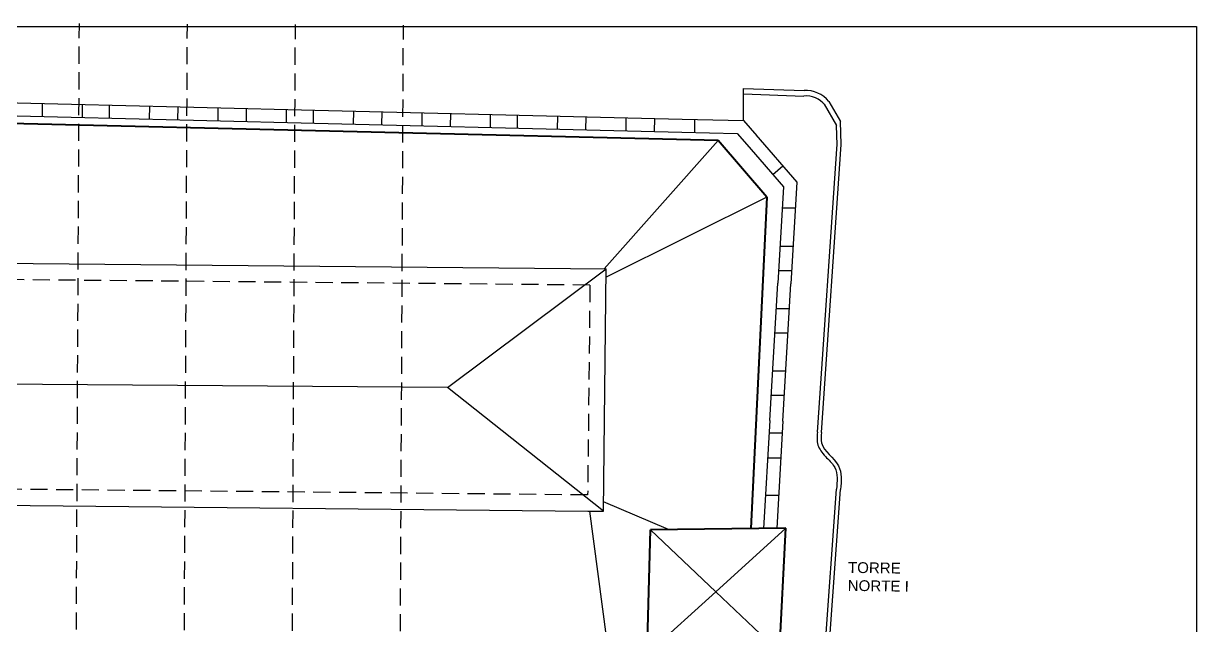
# Model space of a CAD drawing. Header units: millimetres. Extents: x -4997 to -4876, y -8737 to -8661.
# Drawn here: x -4922.08 to -4878.63, y -8692.76 to -8670.47 of the extents above; entities that cross this region are included whole.
import ezdxf

# ---------------------------------------------------------------- set-up
doc = ezdxf.new("R2010")
doc.units = ezdxf.units.MM
doc.header["$LTSCALE"] = 0.1
doc.linetypes.add('HIDDEN', pattern=[9.525, 6.35, -3.175])
doc.layers.add('coberturas', color=7, linetype='Continuous', lineweight=40)
for name, color, linetype in [('imagem', 7, 'Continuous'), ('layout cobertura', 251, 'Continuous'), ('projeções', 251, 'HIDDEN'), ('textos', 2, 'Continuous'), ('visto', 9, 'Continuous')]:
    doc.layers.add(name, color=color, linetype=linetype)
doc.styles.get("Standard").update_dxf_attribs({"font": 'arial.ttf'})
picture_1 = doc.add_image_def('image1.jpg', size_in_pixel=(1920, 1080))

msp = doc.modelspace()

# ---------------------------------------------------------------- linework, layer by layer
at = {"layer": 'coberturas'}
for p, q in [((-4896.352, -8674.799), (-4972.12, -8672.995)), ((-4894.546, -8676.904), (-4896.352, -8674.799)), ((-4894.546, -8676.904), (-4895.135, -8689.176)), ((-4898.978, -8693.814), (-4898.861, -8689.221)), ((-4893.841, -8689.16), (-4898.861, -8689.221)), ((-4894.074, -8693.753), (-4893.841, -8689.16))]:
    msp.add_line(p, q, dxfattribs=at)
at = {"layer": 'layout cobertura', "linetype": 'HIDDEN'}
for p, q in [((-4920.331, -8736.73), (-4920.005, -8670.47)), ((-4916.331, -8736.75), (-4916.005, -8670.49)), ((-4912.331, -8736.769), (-4912.005, -8670.509)), ((-4908.331, -8736.789), (-4908.005, -8670.529))]:
    msp.add_line(p, q, dxfattribs=at)
at = {"layer": 'projeções'}
for p, q in [((-4901.098, -8680.157), (-4968.052, -8679.533)), ((-4901.098, -8680.157), (-4901.183, -8687.929)), ((-4901.183, -8687.929), (-4968.137, -8687.265))]:
    msp.add_line(p, q, dxfattribs=at)
at = {"layer": 'visto'}
for p, q in [((-4895.414, -8672.879), (-4893.169, -8672.957)), ((-4895.414, -8673.079), (-4893.176, -8673.156)), ((-4892.419, -8673.464), (-4891.965, -8674.245)), ((-4892.247, -8673.364), (-4891.818, -8674.099)), ((-4891.948, -8674.959), (-4891.965, -8674.245)), ((-4891.798, -8674.955), (-4891.818, -8674.099)), ((-4891.798, -8674.955), (-4891.818, -8674.099)), ((-4892.676, -8685.604), (-4891.948, -8674.945)), ((-4892.527, -8685.616), (-4891.798, -8674.955)), ((-4892.527, -8685.616), (-4891.798, -8674.955)), ((-4892.408, -8693.887), (-4891.967, -8687.714)), ((-4892.262, -8693.947), (-4891.817, -8687.727))]:
    msp.add_line(p, q, dxfattribs=at).dxf.unprotected_set("ltscale", 0)
for p, q in [((-4895.414, -8674.064), (-4895.414, -8672.879)), ((-4895.414, -8673.079), (-4895.414, -8672.879)), ((-4922.8, -8673.399), (-4920.299, -8673.46)), ((-4921.378, -8673.433), (-4921.385, -8673.918)), ((-4920.299, -8673.46), (-4916.267, -8673.557)), ((-4922.811, -8673.884), (-4920.311, -8673.944)), ((-4919.9, -8673.469), (-4919.907, -8673.954)), ((-4918.9, -8673.493), (-4918.907, -8673.978)), ((-4917.411, -8673.53), (-4917.418, -8674.015)), ((-4916.362, -8673.555), (-4916.368, -8674.04)), ((-4916.267, -8673.557), (-4913.77, -8673.618)), ((-4914.875, -8673.591), (-4914.881, -8674.076)), ((-4913.823, -8673.617), (-4913.83, -8674.102)), ((-4913.77, -8673.618), (-4912.786, -8673.642)), ((-4912.786, -8673.642), (-4910.27, -8673.703)), ((-4912.345, -8673.653), (-4912.351, -8674.138)), ((-4911.345, -8673.677), (-4911.352, -8674.162)), ((-4910.27, -8673.703), (-4906.23, -8673.801)), ((-4909.856, -8673.713), (-4909.862, -8674.198)), ((-4908.806, -8673.739), (-4908.813, -8674.224)), ((-4907.319, -8673.775), (-4907.326, -8674.26)), ((-4906.267, -8673.8), (-4906.274, -8674.285)), ((-4906.23, -8673.801), (-4905.224, -8673.826)), ((-4905.224, -8673.826), (-4902.705, -8673.887)), ((-4904.789, -8673.836), (-4904.796, -8674.321)), ((-4903.789, -8673.861), (-4903.796, -8674.346)), ((-4902.705, -8673.887), (-4900.203, -8673.947)), ((-4902.3, -8673.897), (-4902.307, -8674.382)), ((-4920.311, -8673.944), (-4916.279, -8674.042)), ((-4916.279, -8674.042), (-4913.782, -8674.103)), ((-4913.782, -8674.103), (-4912.798, -8674.127)), ((-4912.798, -8674.127), (-4910.282, -8674.188)), ((-4910.282, -8674.188), (-4906.242, -8674.286)), ((-4906.242, -8674.286), (-4905.236, -8674.311)), ((-4905.236, -8674.311), (-4902.717, -8674.372)), ((-4901.25, -8673.922), (-4901.257, -8674.407)), ((-4900.203, -8673.947), (-4897.687, -8674.009)), ((-4899.763, -8673.958), (-4899.77, -8674.443)), ((-4898.712, -8673.984), (-4898.718, -8674.469)), ((-4897.687, -8674.009), (-4895.414, -8674.064)), ((-4897.224, -8674.02), (-4897.231, -8674.505)), ((-4895.414, -8674.064), (-4894.919, -8674.637)), ((-4902.717, -8674.372), (-4900.215, -8674.432)), ((-4900.215, -8674.432), (-4897.699, -8674.494)), ((-4897.699, -8674.494), (-4895.64, -8674.544)), ((-4895.64, -8674.544), (-4895.285, -8674.954)), ((-4894.959, -8674.59), (-4893.44, -8676.346)), ((-4900.571, -8679.562), (-4896.352, -8674.799)), ((-4895.285, -8674.954), (-4893.936, -8676.515)), ((-4893.953, -8675.754), (-4894.32, -8676.071)), ((-4893.44, -8676.346), (-4893.658, -8680.115)), ((-4894.546, -8676.904), (-4900.501, -8679.861)), ((-4893.936, -8676.515), (-4894.142, -8680.087)), ((-4893.496, -8677.311), (-4893.981, -8677.305)), ((-4968.392, -8678.93), (-4900.498, -8679.562)), ((-4894.063, -8678.714), (-4893.577, -8678.721)), ((-4906.367, -8683.954), (-4900.498, -8679.562)), ((-4900.596, -8688.535), (-4900.498, -8679.562)), ((-4893.63, -8679.631), (-4894.115, -8679.624)), ((-4894.436, -8685.174), (-4894.142, -8680.087)), ((-4893.951, -8685.202), (-4893.658, -8680.115)), ((-4894.196, -8681.023), (-4893.711, -8681.03)), ((-4893.763, -8681.939), (-4894.248, -8681.932)), ((-4894.329, -8683.331), (-4893.844, -8683.338)), ((-4906.367, -8683.954), (-4962.765, -8683.516)), ((-4900.596, -8688.535), (-4906.367, -8683.954)), ((-4893.896, -8684.247), (-4894.382, -8684.241)), ((-4894.436, -8685.174), (-4894.666, -8689.17)), ((-4893.951, -8685.202), (-4894.18, -8689.164)), ((-4893.977, -8685.646), (-4894.463, -8685.64)), ((-4894.515, -8686.549), (-4894.03, -8686.556)), ((-4968.737, -8687.859), (-4901.174, -8688.529)), ((-4898.183, -8689.213), (-4900.592, -8688.182)), ((-4894.11, -8687.955), (-4894.596, -8687.948)), ((-4894.11, -8687.955), (-4894.596, -8687.948)), ((-4894.11, -8687.955), (-4894.596, -8687.948)), ((-4901.174, -8688.529), (-4900.596, -8688.535)), ((-4900.479, -8693.186), (-4901.102, -8688.53)), ((-4898.861, -8689.221), (-4896.439, -8691.514)), ((-4893.841, -8689.16), (-4896.439, -8691.514)), ((-4898.978, -8693.814), (-4896.439, -8691.514)), ((-4894.074, -8693.753), (-4896.439, -8691.514))]:
    msp.add_line(p, q, dxfattribs=at)
for centre, radius, start, end in [((-4893.095, -8674.038), 1.084, 38.4689, 93.8758), ((-4893.099, -8674.043), 0.889, 38.5524, 94.9609)]:
    msp.add_arc(centre, radius, start, end, dxfattribs=at).dxf.unprotected_set("ltscale", 0)
msp.add_open_spline([(-4892.676, -8685.603), (-4892.684, -8685.696), (-4892.693, -8685.795), (-4892.681, -8685.979), (-4892.663, -8686.064), (-4892.6, -8686.215), (-4892.558, -8686.282), (-4892.4, -8686.493), (-4892.264, -8686.614), (-4892.106, -8686.795), (-4892.061, -8686.855), (-4891.972, -8687.022), (-4891.949, -8687.151), (-4891.942, -8687.428), (-4891.954, -8687.568), (-4891.967, -8687.714)], degree=3, knots=[0, 0, 0, 0, 0.26846, 0.26846, 0.474761, 0.474761, 0.681062, 0.681062, 1.175715, 1.175715, 1.432851, 1.432851, 1.910146, 1.910146, 2.320379, 2.320379, 2.320379, 2.320379], dxfattribs=at).dxf.unprotected_set("ltscale", 0)
msp.add_spline([(-4892.527, -8685.616), (-4892.52, -8686.003), (-4891.896, -8686.846), (-4891.817, -8687.727)], degree=3, dxfattribs=at).dxf.unprotected_set("ltscale", 0)

# ---------------------------------------------------------------- texts
at = {"layer": 'textos', "insert": (-4891.54, -8690.413), "char_height": 0.4, "width": 12.35054, "attachment_point": 1, "rotation": 359.2}
msp.add_mtext('TORRE \\PNORTE I', dxfattribs=at).dxf.unprotected_set("ltscale", 0)

# ---------------------------------------------------------------- pictures from other files: only their frames are drawn
at = {"layer": 'imagem'}
image = msp.add_image(picture_1, insert=(-4995.037, -8736.053), size_in_units=(116.402, 65.476), dxfattribs=at)
image.dxf.flags = 7

doc.saveas('drawing.dxf')
